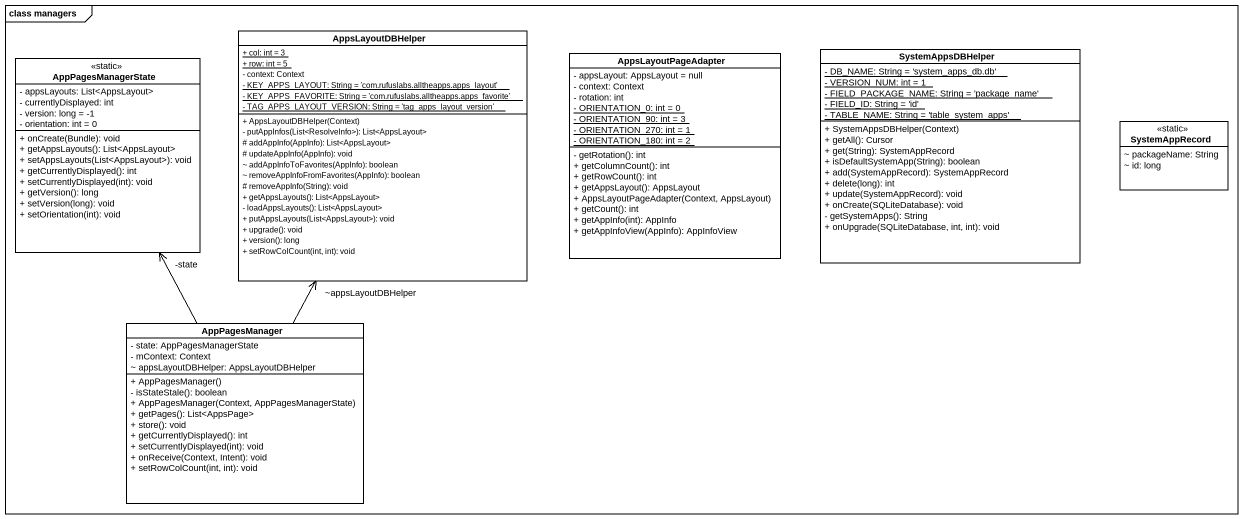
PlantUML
@startuml
mainframe class managers
hide circle
hide empty members
skinparam classAttributeIconSize 0
class AppPagesManagerState <<static>> {
  - appsLayouts: List<AppsLayout>
  - currentlyDisplayed: int
  - version: long = -1
  - orientation: int = 0
  + onCreate(Bundle): void
  + getAppsLayouts(): List<AppsLayout>
  + setAppsLayouts(List<AppsLayout>): void
  + getCurrentlyDisplayed(): int
  + setCurrentlyDisplayed(int): void
  + getVersion(): long
  + setVersion(long): void
  + setOrientation(int): void
}
class AppsLayoutDBHelper {
  {static} + col: int = 3
  {static} + row: int = 5
  - context: Context
  {static} - KEY_APPS_LAYOUT: String = 'com.rufuslabs.alltheapps.apps_layout'
  {static} - KEY_APPS_FAVORITE: String = 'com.rufuslabs.alltheapps.apps_favorite'
  {static} - TAG_APPS_LAYOUT_VERSION: String = 'tag_apps_layout_version'
  + AppsLayoutDBHelper(Context)
  - putAppInfos(List<ResolveInfo>): List<AppsLayout>
  # addAppInfo(AppInfo): List<AppsLayout>
  # updateAppInfo(AppInfo): void
  ~ addAppInfoToFavorites(AppInfo): boolean
  ~ removeAppInfoFromFavorites(AppInfo): boolean
  # removeAppInfo(String): void
  + getAppsLayouts(): List<AppsLayout>
  - loadAppsLayouts(): List<AppsLayout>
  + putAppsLayouts(List<AppsLayout>): void
  + upgrade(): void
  + version(): long
  + setRowColCount(int, int): void
}
class AppsLayoutPageAdapter {
  - appsLayout: AppsLayout = null
  - context: Context
  - rotation: int
  {static} - ORIENTATION_0: int = 0
  {static} - ORIENTATION_90: int = 3
  {static} - ORIENTATION_270: int = 1
  {static} - ORIENTATION_180: int = 2
  - getRotation(): int
  + getColumnCount(): int
  + getRowCount(): int
  + getAppsLayout(): AppsLayout
  + AppsLayoutPageAdapter(Context, AppsLayout)
  + getCount(): int
  + getAppInfo(int): AppInfo
  + getAppInfoView(AppInfo): AppInfoView
}
class SystemAppsDBHelper {
  {static} - DB_NAME: String = 'system_apps_db.db'
  {static} - VERSION_NUM: int = 1
  {static} - FIELD_PACKAGE_NAME: String = 'package_name'
  {static} - FIELD_ID: String = 'id'
  {static} - TABLE_NAME: String = 'table_system_apps'
  + SystemAppsDBHelper(Context)
  + getAll(): Cursor
  + get(String): SystemAppRecord
  + isDefaultSystemApp(String): boolean
  + add(SystemAppRecord): SystemAppRecord
  + delete(long): int
  + update(SystemAppRecord): void
  + onCreate(SQLiteDatabase): void
  - getSystemApps(): String
  + onUpgrade(SQLiteDatabase, int, int): void
}
class SystemAppRecord <<static>> {
  ~ packageName: String
  ~ id: long
}
class AppPagesManager {
  - state: AppPagesManagerState
  - mContext: Context
  ~ appsLayoutDBHelper: AppsLayoutDBHelper
  + AppPagesManager()
  - isStateStale(): boolean
  + AppPagesManager(Context, AppPagesManagerState)
  + getPages(): List<AppsPage>
  + store(): void
  + getCurrentlyDisplayed(): int
  + setCurrentlyDisplayed(int): void
  + onReceive(Context, Intent): void
  + setRowColCount(int, int): void
}
AppPagesManager -up-> "-state" AppPagesManagerState
AppPagesManager -up-> "~appsLayoutDBHelper" AppsLayoutDBHelper
@enduml
